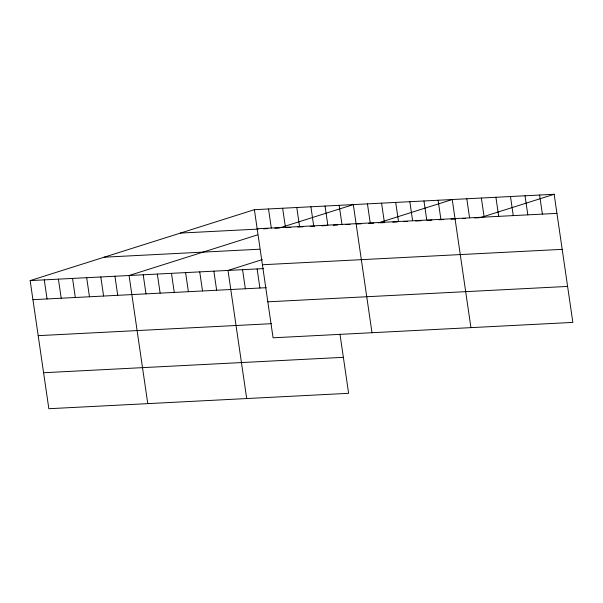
<?xml version="1.0" encoding="UTF-8"?>
<svg xmlns="http://www.w3.org/2000/svg" width="603" height="603" viewBox="0 0 603 603"><rect width="100%" height="100%" fill="white"/><g stroke="black" fill="none" stroke-linecap="round" stroke-linejoin="round"><path stroke-width="0.9" d="M339.986 334.16L348.617 393.314L48.843 408.713L30.15 280.599L254.383 209.686L554.157 194.287L572.85 322.401L273.076 337.801L254.383 209.686M257.534 234.891L129.072 275.511L147.765 403.633M280.191 227.723L353.313 204.605L371.998 332.72M262.358 259.569L228.002 270.43L246.695 398.553M378.239 222.922L452.235 199.525L470.928 327.64M481.043 217.412L554.157 194.287M257.164 228.763L556.946 213.364M180.387 233.082L258.114 229.095M263.413 228.823L267.83 228.59M274.9 228.228L279.31 228.002M286.38 227.64L290.797 227.414M297.859 227.052L303.158 226.781M310.228 226.419L314.645 226.185M321.708 225.824L326.125 225.597M333.195 225.236L337.612 225.009M345.557 224.602L349.974 224.376M357.044 224.014L361.453 223.781M368.523 223.419L373.822 223.148M380.056 222.831L384.608 222.597M392.802 222.175L397.347 221.942M403.716 221.61L407.357 221.429M415.55 221.007L421.007 220.728M427.384 220.397L431.929 220.163M439.21 219.794L443.763 219.56M451.044 219.183L455.589 218.949M462.87 218.572L465.599 218.437M474.704 217.969L479.249 217.736M104.146 257.195L259.599 249.212M262.418 264.747L562.192 249.348M30.15 280.599L263.496 268.606M32.931 299.676L266.277 287.691M267.822 301.817L567.604 286.425M38.185 335.66L271.523 323.675M43.589 372.729L343.363 357.33M539.602 195.033L542.383 214.118M525.04 195.779L527.821 214.864M510.477 196.533L513.259 215.61M495.915 197.279L498.704 216.356M481.36 198.025L484.141 217.103M466.797 198.771L469.579 217.856M438.102 200.249L440.891 219.326M423.969 200.972L426.758 220.05M409.836 201.696L412.625 220.781M395.704 202.427L398.493 221.505M381.578 203.151L384.36 222.228M367.446 203.874L370.227 222.959M339.18 205.329L341.961 224.406M325.047 206.053L327.828 225.138M310.914 206.784L313.696 225.861M296.782 207.507L299.563 226.585M282.649 208.231L285.43 227.308M268.516 208.955L271.297 228.04M257.119 268.938L259.908 288.015M242.564 269.684L245.346 288.762M213.869 271.162L216.65 290.239M199.736 271.885L202.518 290.963M185.603 272.609L188.385 291.694M171.471 273.34L174.259 292.417M157.338 274.064L160.127 293.141M143.205 274.787L145.994 293.865M114.947 276.242L117.728 295.319M100.814 276.965L103.595 296.043M86.681 277.689L89.463 296.774M72.548 278.42L75.33 297.498M58.416 279.144L61.197 298.221M44.283 279.867L47.064 298.952"/></g></svg>
